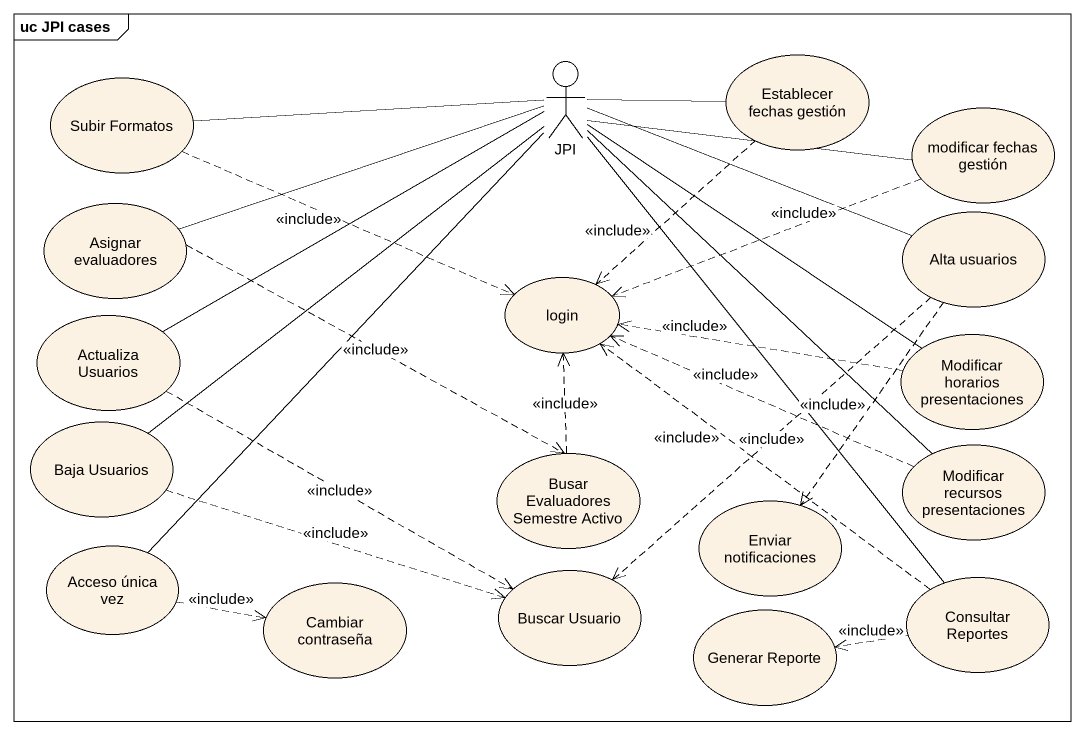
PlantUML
@startuml
mainframe uc JPI cases
actor JPI
usecase "Establecer fechas gestión" as Establecer_fechas_gestión
usecase "Subir Formatos" as Subir_Formatos
usecase "modificar fechas gestión" as modificar_fechas_gestión
usecase "Asignar evaluadores" as Asignar_evaluadores
usecase "Alta usuarios" as Alta_usuarios
usecase login
usecase "Actualiza Usuarios" as Actualiza_Usuarios
usecase "Modificar horarios presentaciones" as Modificar_horarios
usecase "Baja Usuarios" as Baja_Usuarios
usecase "Busar Evaluadores Semestre Activo" as Busar_Evaluadores_Semestre
usecase "Modificar recursos presentaciones" as Modificar_recursos
usecase "Acceso única vez" as Acceso_única_vez
usecase "Enviar notificaciones" as Enviar_notificaciones
usecase "Cambiar contraseña" as Cambiar_contraseña
usecase "Buscar Usuario" as Buscar_Usuario
usecase "Generar Reporte" as Generar_Reporte
usecase "Consultar Reportes" as Consultar_Reportes
JPI -right- Establecer_fechas_gestión
JPI -left- Subir_Formatos
JPI -right- modificar_fechas_gestión
JPI -left- Asignar_evaluadores
JPI -right- Alta_usuarios
JPI -left- Actualiza_Usuarios
JPI -- Modificar_horarios
JPI -- Baja_Usuarios
JPI -- Modificar_recursos
JPI -- Consultar_Reportes
Establecer_fechas_gestión ..> login : <<include>>
Subir_Formatos .right.> login : <<include>>
modificar_fechas_gestión .left.> login : <<include>>
Asignar_evaluadores .right.> Busar_Evaluadores_Semestre : <<include>>
Alta_usuarios ..> Enviar_notificaciones : <<include>>
Alta_usuarios ..> Buscar_Usuario : <<include>>
Actualiza_Usuarios .right.> Buscar_Usuario : <<include>>
Modificar_horarios .left.> login : <<include>>
Baja_Usuarios .right.> Buscar_Usuario : <<include>>
Busar_Evaluadores_Semestre .up.> login : <<include>>
Modificar_recursos .left.> login : <<include>>
Acceso_única_vez -up- JPI
Acceso_única_vez .right.> Cambiar_contraseña : <<include>>
Consultar_Reportes .up.> login : <<include>>
Consultar_Reportes .left.> Generar_Reporte : <<include>>
@enduml
